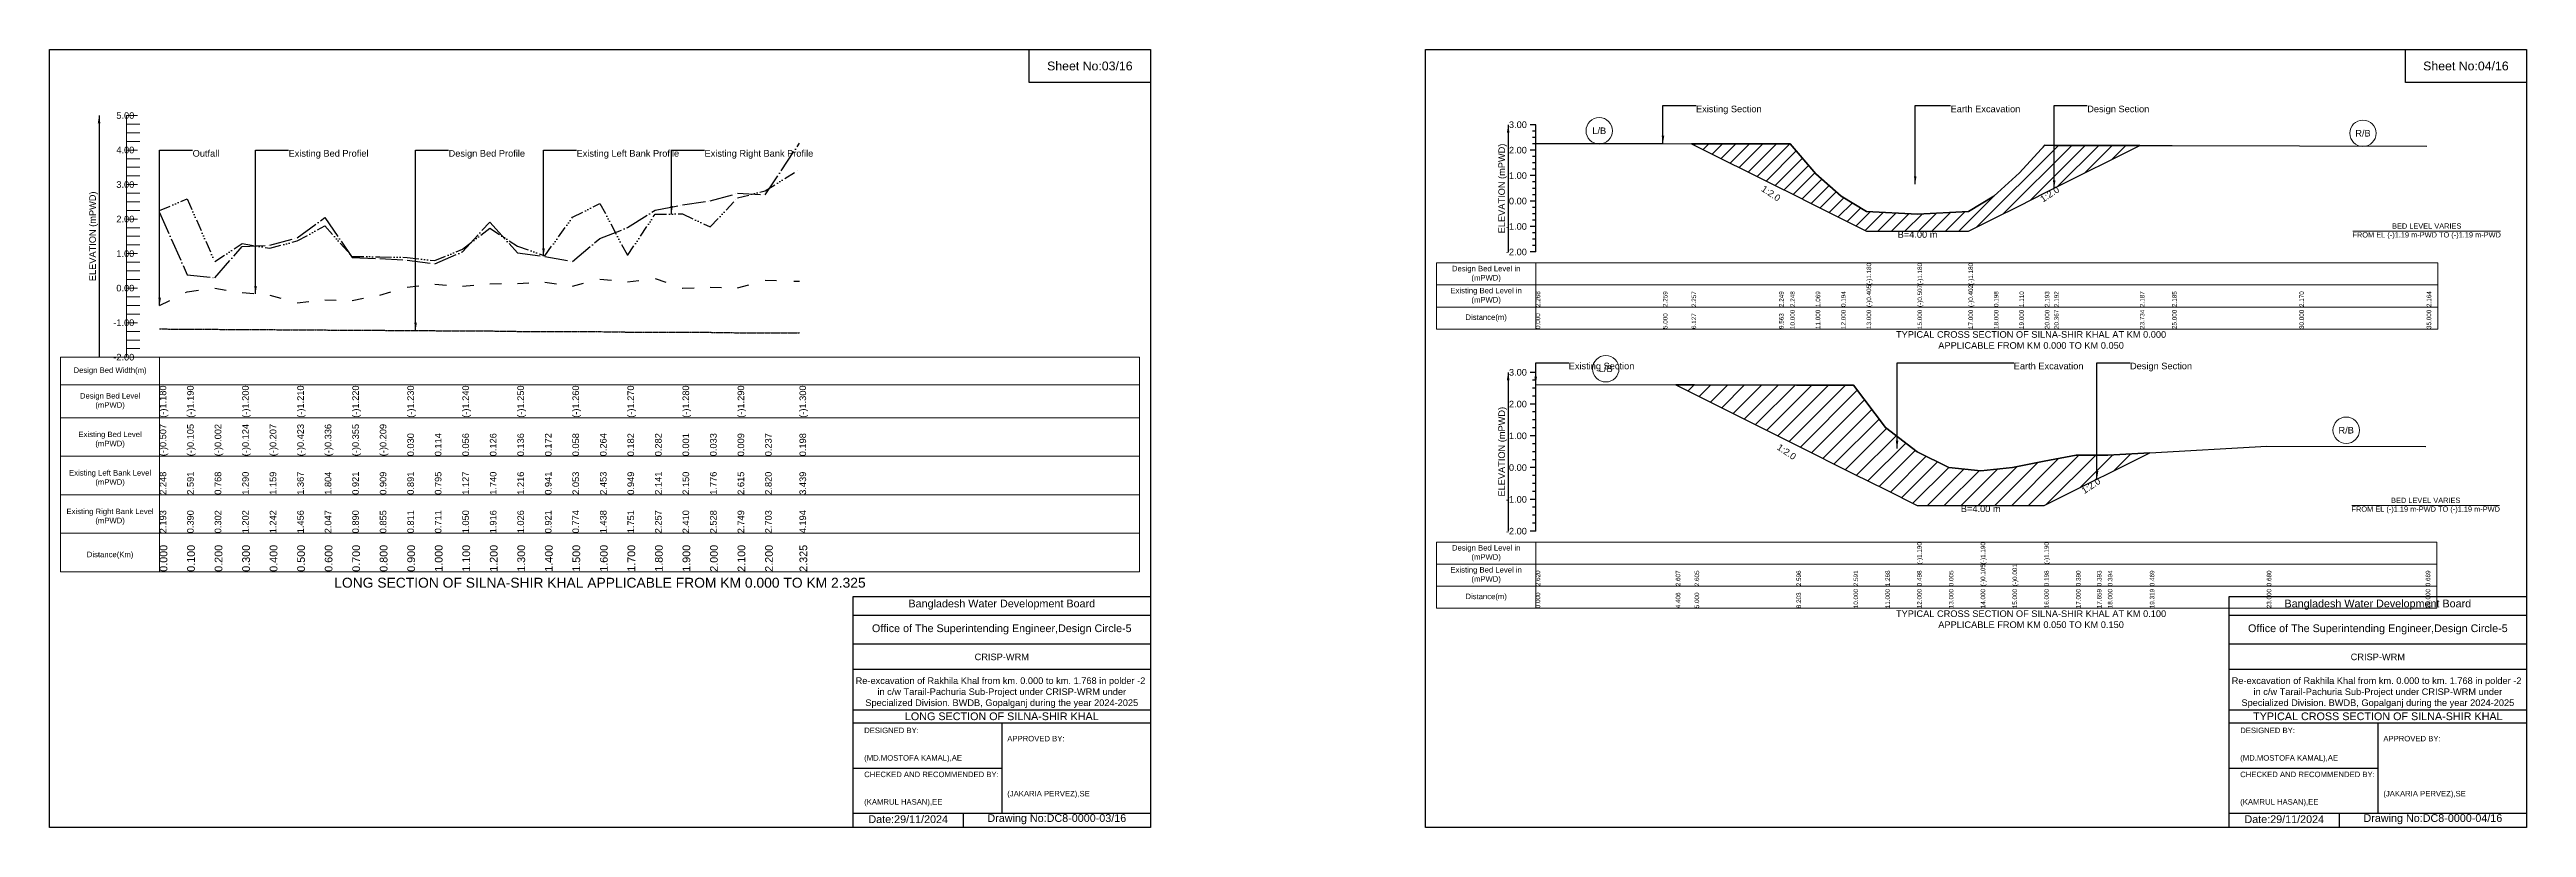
# Model space of a CAD drawing. Header units: inches. Extents: x 91000 to 258000, y -5656 to 0.
# Drawn here: x 120000 to 138000, y -5656 to 0 of the extents above; entities that cross this region are included whole.
import ezdxf

# ---------------------------------------------------------------- set-up
doc = ezdxf.new("R2010")
doc.units = ezdxf.units.IN
doc.header["$LTSCALE"] = 7
doc.header["$MEASUREMENT"] = 0
for name, pattern in [('ACAD_ISO03W100', [30, 12, -18]), ('ACAD_ISO04W100', [30, 24, -3, 0, -3]), ('ACAD_ISO14W100', [24, 12, -3, 0, -3, 0, -3, 0, -3]), ('CENTER', [2, 1.25, -0.25, 0.25, -0.25])]:
    doc.linetypes.add(name, pattern=pattern)
for name, color, linetype, lineweight in [('Cross section Data Border', 7, 'Continuous', 9), ('Cross Section Labels', 7, 'Continuous', 9), ('Design Bed Level Long Section', 7, 'CENTER', 25), ('Existing Bed Level for Long Section', 7, 'ACAD_ISO03W100', 25), ('Existing Left Bank of Long section', 7, 'ACAD_ISO04W100', 25), ('Existing Right Bank of Long Section', 7, 'ACAD_ISO14W100', 25), ('Existing_Bed_Level for Xsection', 7, 'Continuous', 25), ('Long Section Border', 7, 'Continuous', 9), ('Long Section Labels', 7, 'Continuous', 9), ('Vscale for Long Section', 7, 'Continuous', 9)]:
    doc.layers.add(name, color=color, linetype=linetype, lineweight=lineweight)
doc.styles.get("Standard").update_dxf_attribs({"font": 'arial.ttf'})
doc.dimstyles.get("Standard").update_dxf_attribs({"dimtxt": 0.18, "dimasz": 0.18, "dimexe": 0.18, "dimexo": 0.0625, "dimgap": 0.09, "dimtad": 0, "dimtih": 1, "dimtoh": 1, "dimdec": 4, "dimzin": 0, "dimdsep": 46, "dimtxsty": 'Standard', "dimcen": 0.09, "dimadec": 0, "dimazin": 0, "dimtfac": 1, "dimtdec": 4, "dimtofl": 0, "dimtmove": 0, "dimatfit": 3, "dimfxl": 1, "dimtolj": 1, "dimtzin": 0, "dimarcsym": 0})

msp = doc.modelspace()

# ---------------------------------------------------------------- hatches: boundary and pattern name
at = {"layer": 'Existing_Bed_Level for Xsection'}
h = msp.add_hatch(dxfattribs=at)
h.set_pattern_fill('ANSI31', color=256, scale=555, style=0)
h.paths.add_polyline_path([(131933, -685), (132569, -1003), (132650, -1043), (132835, -1136), (133020, -1228), (133205, -1321), (133575, -1321), (133945, -1321), (134130, -1228), (134315, -1136), (134500, -1043), (134568, -1009), (135191, -698), (134568, -697), (134500, -696), (134315, -897), (134130, -1066), (133945, -1177), (133575, -1196), (133205, -1177), (133020, -1066), (132835, -904), (132650, -686), (132569, -686)])
h = msp.add_hatch(dxfattribs=at)
h.set_pattern_fill('ANSI31', color=256, scale=693, style=0)
h.paths.add_polyline_path([(131818, -2438), (131955, -2506), (132695, -2876), (133110, -3084), (133341, -3199), (133572, -3315), (133803, -3315), (134034, -3315), (134265, -3315), (134496, -3315), (134727, -3199), (134879, -3123), (134958, -3084), (135263, -2931), (134958, -2949), (134879, -2949), (134727, -2950), (134496, -2994), (134265, -3040), (134034, -3064), (133803, -3039), (133572, -2925), (133341, -2747), (133110, -2441), (132695, -2440), (131955, -2438)])

# ---------------------------------------------------------------- linework, layer by layer
for points in [[(120000, 0), (128000, 0), (128000, -5656), (120000, -5656)], [(127120, 0), (128000, 0), (128000, -240), (127120, -240)], [(130000, 0), (138000, 0), (138000, -5656), (130000, -5656)], [(137120, 0), (138000, 0), (138000, -240), (137120, -240)]]:
    msp.add_lwpolyline(points, close=True)
for points in [[(125840, -5656), (125840, -3976), (128000, -3976)], [(125840, -4112), (128000, -4112)], [(135840, -5656), (135840, -3976), (138000, -3976)], [(135840, -4112), (138000, -4112)], [(125840, -4320), (128000, -4320)], [(135840, -4320), (138000, -4320)], [(125840, -4504), (128000, -4504)], [(135840, -4504), (138000, -4504)], [(125840, -4800), (128000, -4800)], [(135840, -4800), (138000, -4800)], [(125840, -4896), (128000, -4896)], [(126920, -4896), (126920, -5552)], [(135840, -4896), (138000, -4896)], [(136920, -4896), (136920, -5552)], [(125840, -5224), (126920, -5224)], [(135840, -5224), (136920, -5224)], [(125840, -5552), (128000, -5552)], [(126640, -5552), (126640, -5656)], [(135840, -5552), (138000, -5552)], [(136640, -5552), (136640, -5656)]]:
    msp.add_lwpolyline(points)
at = {"layer": 'Cross section Data Border'}
for points in [[(130080, -1552), (137355, -1552), (137355, -2032), (130080, -2032)], [(130080, -3582), (137348, -3582), (137348, -4062), (130080, -4062)]]:
    msp.add_lwpolyline(points, close=True, dxfattribs=at)
for points in [[(130800, -1552), (130800, -2032)], [(130080, -1712), (137355, -1712)], [(130080, -1872), (137355, -1872)], [(130800, -3582), (130800, -4062)], [(130080, -3742), (137348, -3742)], [(130080, -3902), (137348, -3902)]]:
    msp.add_lwpolyline(points, dxfattribs=at)
at = {"layer": 'Cross Section Labels'}
for points in [[(136739, -1321), (137811, -1321)], [(136732, -3315), (137804, -3315)]]:
    msp.add_lwpolyline(points, dxfattribs=at)
for centre in [(131262, -591), (136812, -609), (131309, -2321), (136690, -2768)]:
    msp.add_circle(centre, 96, dxfattribs=at)
at = {"layer": 'Design Bed Level Long Section'}
msp.add_lwpolyline([(120800, -2031), (121000, -2034), (121200, -2034), (121400, -2036), (121600, -2036), (121800, -2039), (122000, -2039), (122200, -2041), (122400, -2041), (122600, -2044), (122800, -2044), (123000, -2046), (123200, -2046), (123400, -2049), (123600, -2049), (123800, -2051), (124000, -2051), (124200, -2054), (124400, -2054), (124600, -2056), (124800, -2056), (125000, -2059), (125200, -2059), (125450, -2061)], dxfattribs=at)
at = {"layer": 'Existing Bed Level for Long Section'}
msp.add_lwpolyline([(120800, -1862), (121000, -1761), (121200, -1736), (121400, -1766), (121600, -1787), (121800, -1841), (122000, -1819), (122200, -1824), (122400, -1787), (122600, -1727), (122800, -1706), (123000, -1721), (123200, -1703), (123400, -1701), (123600, -1692), (123800, -1720), (124000, -1669), (124200, -1689), (124400, -1664), (124600, -1735), (124800, -1727), (125000, -1733), (125200, -1676), (125450, -1685)], dxfattribs=at)
at = {"layer": 'Existing Left Bank of Long section'}
msp.add_lwpolyline([(120800, -1185), (121000, -1637), (121200, -1659), (121400, -1433), (121600, -1423), (121800, -1370), (122000, -1221), (122200, -1512), (122400, -1520), (122600, -1531), (122800, -1557), (123000, -1471), (123200, -1254), (123400, -1477), (123600, -1504), (123800, -1541), (124000, -1374), (124200, -1295), (124400, -1168), (124600, -1130), (124800, -1100), (125000, -1045), (125200, -1057), (125450, -682)], dxfattribs=at)
at = {"layer": 'Existing Right Bank of Long Section'}
msp.add_lwpolyline([(120800, -1171), (121000, -1085), (121200, -1542), (121400, -1411), (121600, -1444), (121800, -1392), (122000, -1282), (122200, -1504), (122400, -1507), (122600, -1511), (122800, -1535), (123000, -1452), (123200, -1298), (123400, -1430), (123600, -1499), (123800, -1220), (124000, -1119), (124200, -1497), (124400, -1198), (124600, -1195), (124800, -1289), (125000, -1079), (125200, -1027), (125450, -872)], dxfattribs=at)
at = {"layer": 'Existing_Bed_Level for Xsection'}
for points in [[(130800, -547), (130760, -547)], [(130800, -593), (130776, -593)], [(130800, -640), (130776, -640)], [(130800, -686), (130776, -686)], [(130800, -1472), (130800, -1287), (130800, -1102), (130800, -917), (130800, -732), (130800, -547)], [(130800, -683), (131725, -684), (131933, -685), (132569, -686), (132650, -686), (132835, -904), (133020, -1066), (133205, -1177), (133205, -1177), (133575, -1196), (133575, -1196), (133945, -1177), (133945, -1177), (134130, -1066), (134315, -897), (134500, -696), (134568, -697), (135191, -698), (135425, -698), (136350, -701), (137275, -702)], [(130800, -732), (130760, -732)], [(130800, -778), (130776, -778)], [(130800, -825), (130776, -825)], [(130800, -871), (130776, -871)], [(130800, -917), (130760, -917)], [(130800, -963), (130776, -963)], [(130800, -1010), (130776, -1010)], [(130800, -1056), (130776, -1056)], [(130800, -1102), (130760, -1102)], [(130800, -1148), (130776, -1148)], [(130800, -1195), (130776, -1195)], [(130800, -1241), (130776, -1241)], [(130800, -1287), (130760, -1287)], [(130800, -1333), (130776, -1333)], [(130800, -1380), (130776, -1380)], [(130800, -1426), (130776, -1426)], [(130800, -1472), (130760, -1472)], [(130800, -2347), (130760, -2347)], [(130800, -2404), (130776, -2404)], [(130800, -2462), (130776, -2462)], [(130800, -2520), (130776, -2520)], [(130800, -3502), (130800, -3271), (130800, -3040), (130800, -2809), (130800, -2578), (130800, -2347)], [(130800, -2435), (131818, -2438), (131955, -2438), (132695, -2440), (133110, -2441), (133341, -2747), (133572, -2925), (133572, -2925), (133803, -3039), (134034, -3064), (134034, -3064), (134265, -3040), (134496, -2994), (134496, -2994), (134727, -2950), (134879, -2949), (134958, -2949), (135263, -2931), (136113, -2883), (137268, -2885)], [(130800, -2578), (130760, -2578)], [(130800, -2635), (130776, -2635)], [(130800, -2693), (130776, -2693)], [(130800, -2809), (130760, -2809)], [(130800, -2751), (130776, -2751)], [(130800, -2866), (130776, -2866)], [(130800, -3040), (130760, -3040)], [(130800, -2924), (130776, -2924)], [(130800, -2982), (130776, -2982)], [(130800, -3097), (130776, -3097)], [(130800, -3155), (130776, -3155)], [(130800, -3213), (130776, -3213)], [(130800, -3271), (130760, -3271)], [(130800, -3328), (130776, -3328)], [(130800, -3386), (130776, -3386)], [(130800, -3502), (130760, -3502)], [(130800, -3444), (130776, -3444)]]:
    msp.add_lwpolyline(points, dxfattribs=at)
for points in [[(131933, -685), (131933, -685), (132569, -1003), (132650, -1043), (132835, -1136), (133020, -1228), (133205, -1321), (133205, -1321), (133575, -1321), (133575, -1321), (133945, -1321), (133945, -1321), (134130, -1228), (134315, -1136), (134500, -1043), (134568, -1009), (135191, -698), (135191, -698), (135191, -698), (134568, -697), (134500, -696), (134315, -897), (134130, -1066), (133945, -1177), (133945, -1177), (133575, -1196), (133575, -1196), (133205, -1177), (133205, -1177), (133020, -1066), (132835, -904), (132650, -686), (132569, -686), (131933, -685)], [(131818, -2438), (131955, -2506), (132695, -2876), (133110, -3084), (133341, -3199), (133572, -3315), (133572, -3315), (133803, -3315), (134034, -3315), (134034, -3315), (134265, -3315), (134496, -3315), (134496, -3315), (134727, -3199), (134879, -3123), (134958, -3084), (135263, -2931), (135263, -2931), (135263, -2931), (134958, -2949), (134879, -2949), (134727, -2950), (134496, -2994), (134496, -2994), (134265, -3040), (134034, -3064), (134034, -3064), (133803, -3039), (133572, -2925), (133572, -2925), (133341, -2747), (133110, -2441), (132695, -2440), (131955, -2438)]]:
    msp.add_lwpolyline(points, close=True, dxfattribs=at)
at = {"layer": 'Long Section Border'}
msp.add_lwpolyline([(120080, -2237), (127920, -2237), (127920, -3797), (120080, -3797)], close=True, dxfattribs=at)
for points in [[(120800, -2237), (120800, -3797)], [(120080, -2437), (127920, -2437)], [(120080, -2677), (127920, -2677)], [(120080, -2957), (127920, -2957)], [(120080, -3237), (127920, -3237)], [(120080, -3517), (127920, -3517)]]:
    msp.add_lwpolyline(points, dxfattribs=at)
at = {"layer": 'Vscale for Long Section'}
for points in [[(120560, -2237), (120560, -1986), (120560, -1735), (120560, -1484), (120560, -1233), (120560, -982), (120560, -731), (120560, -480)], [(120560, -480), (120640, -480)], [(120560, -543), (120656, -543)], [(120560, -606), (120656, -606)], [(120560, -668), (120656, -668)], [(120560, -731), (120640, -731)], [(120560, -794), (120656, -794)], [(120560, -856), (120656, -856)], [(120560, -919), (120656, -919)], [(120560, -982), (120640, -982)], [(120560, -1045), (120656, -1045)], [(120560, -1108), (120656, -1108)], [(120560, -1170), (120656, -1170)], [(120560, -1233), (120640, -1233)], [(120560, -1296), (120656, -1296)], [(120560, -1358), (120656, -1358)], [(120560, -1421), (120656, -1421)], [(120560, -1484), (120640, -1484)], [(120560, -1547), (120656, -1547)], [(120560, -1610), (120656, -1610)], [(120560, -1672), (120656, -1672)], [(120560, -1735), (120640, -1735)], [(120560, -1798), (120656, -1798)], [(120560, -1860), (120656, -1860)], [(120560, -1923), (120656, -1923)], [(120560, -1986), (120640, -1986)], [(120560, -2049), (120656, -2049)], [(120560, -2112), (120656, -2112)], [(120560, -2174), (120656, -2174)], [(120560, -2237), (120640, -2237)]]:
    msp.add_lwpolyline(points, dxfattribs=at)

# ---------------------------------------------------------------- texts
at = {"attachment_point": 5}
for s, insert, char_height in [('Sheet No:03/16', (127560, -120), 64), ('Sheet No:04/16', (137560, -120), 64), ('Bangladesh Water Development Board', (126920, -4036), 56), ('Bangladesh Water Development Board', (136920, -4036), 56), ('Office of The Superintending Engineer,Design Circle-5', (126920, -4216), 56), ('Office of The Superintending Engineer,Design Circle-5', (136920, -4216), 56)]:
    msp.add_mtext(s, dxfattribs=dict(at, insert=insert, char_height=char_height))
for s, insert, char_height, width, attachment_point in [('CRISP-WRM', (126920, -4416), 48, 2240, 5), ('CRISP-WRM', (136920, -4416), 48, 2240, 5), ('Re-excavation of Rakhila Khal from km. 0.000 to km. 1.768 in polder -2  in c/w Tarail-Pachuria Sub-Project under CRISP-WRM under Specialized Division. BWDB, Gopalganj during the year 2024-2025', (126920, -4676), 48, 2160, 5), ('Re-excavation of Rakhila Khal from km. 0.000 to km. 1.768 in polder -2  in c/w Tarail-Pachuria Sub-Project under CRISP-WRM under Specialized Division. BWDB, Gopalganj during the year 2024-2025', (136920, -4676), 48, 2160, 5), ('LONG SECTION OF SILNA-SHIR KHAL', (126920, -4848), 56, 2240, 5), ('TYPICAL CROSS SECTION OF SILNA-SHIR KHAL', (136920, -4848), 56, 2240, 5), ('DESIGNED BY:^J^J^J(MD.MOSTOFA KAMAL),AE', (125920, -5056), 40, 1120, 4), ('APPROVED BY:^J^J^J^J^J^J(JAKARIA PERVEZ),SE', (126960, -5216), 40, 1120, 4), ('DESIGNED BY:^J^J^J(MD.MOSTOFA KAMAL),AE', (135920, -5056), 40, 1120, 4), ('APPROVED BY:^J^J^J^J^J^J(JAKARIA PERVEZ),SE', (136960, -5216), 40, 1120, 4), ('CHECKED AND RECOMMENDED BY:^J^J^J(KAMRUL HASAN),EE', (125920, -5376), 40, 1120, 4), ('CHECKED AND RECOMMENDED BY:^J^J^J(KAMRUL HASAN),EE', (135920, -5376), 40, 1120, 4), ('Date:29/11/2024', (126240, -5596), 56, 1120, 5), ('Drawing No:DC8-0000-03/16', (127320, -5596), 56, 1760, 5), ('Date:29/11/2024', (136240, -5596), 56, 1120, 5), ('Drawing No:DC8-0000-04/16', (137320, -5596), 56, 1760, 5)]:
    msp.add_mtext(s, dxfattribs=dict(insert=insert, char_height=char_height, width=width, attachment_point=attachment_point))
at = {"layer": 'Cross section Data Border', "char_height": 40, "width": 640, "attachment_point": 5}
for s, insert in [('Design Bed Level in (mPWD)', (130440, -1632)), ('Existing Bed Level in (mPWD)', (130440, -1792)), ('Distance(m)', (130440, -1952)), ('Existing Bed Level in (mPWD)', (130440, -3822)), ('Design Bed Level in (mPWD)', (130440, -3662)), ('Distance(m)', (130440, -3982))]:
    msp.add_mtext(s, dxfattribs=dict(at, insert=insert))
at = {"layer": 'Cross Section Labels'}
for s, insert, char_height, attachment_point in [('Existing Section', (131965, -408), 48, 1), ('Earth Excavation', (133815, -408), 48, 1), ('Design Section', (134808, -408), 48, 1), ('L/B', (131262, -591), 48, 5), ('R/B', (136812, -609), 48, 5), ('B=4.00 m', (133575, -1321), 48, 2), ('BED LEVEL VARIES ^JFROM EL (-)1.19 m-PWD TO (-)1.19 m-PWD', (137275, -1321), 38.4, 5), ('TYPICAL CROSS SECTION OF SILNA-SHIR KHAL AT KM 0.000^JAPPLICABLE FROM KM 0.000 TO KM 0.050', (134400, -2112), 48, 5), ('Existing Section', (131040, -2277), 48, 1), ('L/B', (131309, -2321), 48, 5), ('Earth Excavation', (134274, -2277), 48, 1), ('Design Section', (135119, -2277), 48, 1), ('R/B', (136690, -2768), 48, 5), ('B=4.00 m', (134034, -3315), 48, 2), ('BED LEVEL VARIES ^JFROM EL (-)1.19 m-PWD TO (-)1.19 m-PWD', (137268, -3315), 38.4, 5), ('TYPICAL CROSS SECTION OF SILNA-SHIR KHAL AT KM 0.100^JAPPLICABLE FROM KM 0.050 TO KM 0.150', (134400, -4142), 48, 5)]:
    msp.add_mtext(s, dxfattribs=dict(at, insert=insert, char_height=char_height, attachment_point=attachment_point))
at = {"layer": 'Cross Section Labels', "char_height": 48, "attachment_point": 2}
for insert, rotation in [((132523, -1026), 326.3099), ((134522, -1032), 33.6901), ((132637, -2905), 326.3099), ((134822, -3152), 33.6901)]:
    msp.add_mtext('1:2.0', dxfattribs=dict(at, insert=insert, rotation=rotation))
at = {"layer": 'Existing_Bed_Level for Xsection', "char_height": 48, "attachment_point": 6}
for s, insert in [('3.00', (130736, -547)), ('2.00', (130736, -732)), ('1.00', (130736, -917)), ('0.00', (130736, -1102)), ('-1.00', (130736, -1287)), ('-2.00', (130736, -1472)), ('3.00', (130736, -2347)), ('2.00', (130736, -2578)), ('1.00', (130736, -2809)), ('0.00', (130736, -3040)), ('-1.00', (130736, -3271)), ('-2.00', (130736, -3502))]:
    msp.add_mtext(s, dxfattribs=dict(at, insert=insert))
at = {"layer": 'Existing_Bed_Level for Xsection', "rotation": 90}
for s, insert, char_height, attachment_point in [('ELEVATION (mPWD)', (130560, -1010), 48, 5), ('(-)1.180', (133205, -1712), 32.8, 1), ('(-)1.180', (133575, -1712), 32.8, 1), ('(-)1.180', (133945, -1712), 32.8, 1), ('2.268', (130800, -1872), 32.8, 1), ('2.259', (131725, -1872), 32.8, 1), ('2.257', (131933, -1872), 32.8, 1), ('2.249', (132569, -1872), 32.8, 1), ('2.248', (132650, -1872), 32.8, 1), ('1.069', (132835, -1872), 32.8, 1), ('0.194', (133020, -1872), 32.8, 1), ('(-)0.405', (133205, -1872), 32.8, 1), ('(-)0.507', (133575, -1872), 32.8, 1), ('(-)0.402', (133945, -1872), 32.8, 1), ('0.198', (134130, -1872), 32.8, 1), ('1.110', (134315, -1872), 32.8, 1), ('2.193', (134500, -1872), 32.8, 1), ('2.192', (134568, -1872), 32.8, 1), ('2.187', (135191, -1872), 32.8, 1), ('2.185', (135425, -1872), 32.8, 1), ('2.170', (136350, -1872), 32.8, 1), ('2.164', (137275, -1872), 32.8, 1), ('0.000', (130800, -2032), 32.8, 1), ('5.000', (131725, -2032), 32.8, 1), ('6.127', (131933, -2032), 32.8, 1), ('9.563', (132569, -2032), 32.8, 1), ('10.000', (132650, -2032), 32.8, 1), ('11.000', (132835, -2032), 32.8, 1), ('12.000', (133020, -2032), 32.8, 1), ('13.000', (133205, -2032), 32.8, 1), ('15.000', (133575, -2032), 32.8, 1), ('17.000', (133945, -2032), 32.8, 1), ('18.000', (134130, -2032), 32.8, 1), ('19.000', (134315, -2032), 32.8, 1), ('20.000', (134500, -2032), 32.8, 1), ('20.367', (134568, -2032), 32.8, 1), ('23.734', (135191, -2032), 32.8, 1), ('25.000', (135425, -2032), 32.8, 1), ('30.000', (136350, -2032), 32.8, 1), ('35.000', (137275, -2032), 32.8, 1), ('ELEVATION (mPWD)', (130560, -2924), 48, 5), ('(-)1.190', (133572, -3742), 32.8, 1), ('(-)1.190', (134034, -3742), 32.8, 1), ('(-)1.190', (134496, -3742), 32.8, 1), ('(-)0.105', (134034, -3902), 32.8, 1), ('(-)0.001', (134265, -3902), 32.8, 1), ('2.620', (130800, -3902), 32.8, 1), ('0.000', (130800, -4062), 32.8, 1), ('2.607', (131818, -3902), 32.8, 1), ('4.406', (131818, -4062), 32.8, 1), ('2.605', (131955, -3902), 32.8, 1), ('5.000', (131955, -4062), 32.8, 1), ('2.596', (132695, -3902), 32.8, 1), ('8.203', (132695, -4062), 32.8, 1), ('2.591', (133110, -3902), 32.8, 1), ('10.000', (133110, -4062), 32.8, 1), ('1.268', (133341, -3902), 32.8, 1), ('11.000', (133341, -4062), 32.8, 1), ('0.498', (133572, -3902), 32.8, 1), ('12.000', (133572, -4062), 32.8, 1), ('0.005', (133803, -3902), 32.8, 1), ('13.000', (133803, -4062), 32.8, 1), ('14.000', (134034, -4062), 32.8, 1), ('15.000', (134265, -4062), 32.8, 1), ('0.198', (134496, -3902), 32.8, 1), ('16.000', (134496, -4062), 32.8, 1), ('0.390', (134727, -3902), 32.8, 1), ('17.000', (134727, -4062), 32.8, 1), ('0.393', (134879, -3902), 32.8, 1), ('17.659', (134879, -4062), 32.8, 1), ('0.394', (134958, -3902), 32.8, 1), ('18.000', (134958, -4062), 32.8, 1), ('0.469', (135263, -3902), 32.8, 1), ('19.319', (135263, -4062), 32.8, 1), ('0.680', (136113, -3902), 32.8, 1), ('23.000', (136113, -4062), 32.8, 1), ('0.669', (137268, -3902), 32.8, 1), ('28.000', (137268, -4062), 32.8, 1)]:
    msp.add_mtext(s, dxfattribs=dict(at, insert=insert, char_height=char_height, attachment_point=attachment_point))
at = {"layer": 'Long Section Border', "attachment_point": 5}
for s, insert, char_height in [('Design Bed Width(m)', (120440, -2337), 40), ('Design Bed Level^J(mPWD)', (120440, -2557), 40), ('Existing Bed Level^J(mPWD)', (120440, -2837), 40), ('Existing Left Bank Level^J(mPWD)', (120440, -3117), 40), ('Existing Right Bank Level^J(mPWD)', (120440, -3397), 40), ('Distance(Km)', (120440, -3677), 40), ('LONG SECTION OF SILNA-SHIR KHAL APPLICABLE FROM KM 0.000 TO KM 2.325', (124000, -3877), 72)]:
    msp.add_mtext(s, dxfattribs=dict(at, insert=insert, char_height=char_height))
at = {"layer": 'Long Section Labels', "char_height": 48, "attachment_point": 1}
for s, insert in [('Outfall', (121040, -731)), ('Existing Bed Profiel', (121737, -731)), ('Design Bed Profile', (122900, -731)), ('Existing Left Bank Profile', (123830, -731)), ('Existing Right Bank Profile', (124760, -731))]:
    msp.add_mtext(s, dxfattribs=dict(at, insert=insert))
at = {"layer": 'Vscale for Long Section', "char_height": 48, "attachment_point": 6}
for s, insert in [('5.00', (120616, -480)), ('4.00', (120616, -731)), ('3.00', (120616, -982)), ('2.00', (120616, -1233)), ('1.00', (120616, -1484)), ('0.00', (120616, -1735)), ('-1.00', (120616, -1986)), ('-2.00', (120616, -2237))]:
    msp.add_mtext(s, dxfattribs=dict(at, insert=insert))
at = {"layer": 'Vscale for Long Section', "rotation": 90}
for s, insert, char_height, attachment_point in [('ELEVATION (mPWD)', (120320, -1358), 48, 5), ('(-)1.180', (120800, -2677), 48, 1), ('(-)1.190', (121000, -2677), 48, 1), ('(-)1.190', (121000, -2677), 48, 1), ('(-)1.200', (121400, -2677), 48, 1), ('(-)1.200', (121400, -2677), 48, 1), ('(-)1.210', (121800, -2677), 48, 1), ('(-)1.210', (121800, -2677), 48, 1), ('(-)1.220', (122200, -2677), 48, 1), ('(-)1.220', (122200, -2677), 48, 1), ('(-)1.230', (122600, -2677), 48, 1), ('(-)1.230', (122600, -2677), 48, 1), ('(-)1.240', (123000, -2677), 48, 1), ('(-)1.240', (123000, -2677), 48, 1), ('(-)1.250', (123400, -2677), 48, 1), ('(-)1.250', (123400, -2677), 48, 1), ('(-)1.260', (123800, -2677), 48, 1), ('(-)1.260', (123800, -2677), 48, 1), ('(-)1.270', (124200, -2677), 48, 1), ('(-)1.270', (124200, -2677), 48, 1), ('(-)1.280', (124600, -2677), 48, 1), ('(-)1.280', (124600, -2677), 48, 1), ('(-)1.290', (125000, -2677), 48, 1), ('(-)1.290', (125000, -2677), 48, 1), ('(-)1.300', (125450, -2677), 48, 1), ('(-)0.507', (120800, -2957), 48, 1), ('(-)0.105', (121000, -2957), 48, 1), ('(-)0.002', (121200, -2957), 48, 1), ('(-)0.124', (121400, -2957), 48, 1), ('(-)0.207', (121600, -2957), 48, 1), ('(-)0.423', (121800, -2957), 48, 1), ('(-)0.336', (122000, -2957), 48, 1), ('(-)0.355', (122200, -2957), 48, 1), ('(-)0.209', (122400, -2957), 48, 1), ('0.030', (122600, -2957), 48, 1), ('0.114', (122800, -2957), 48, 1), ('0.056', (123000, -2957), 48, 1), ('0.126', (123200, -2957), 48, 1), ('0.136', (123400, -2957), 48, 1), ('0.172', (123600, -2957), 48, 1), ('0.058', (123800, -2957), 48, 1), ('0.264', (124000, -2957), 48, 1), ('0.182', (124200, -2957), 48, 1), ('0.282', (124400, -2957), 48, 1), ('0.001', (124600, -2957), 48, 1), ('0.033', (124800, -2957), 48, 1), ('0.009', (125000, -2957), 48, 1), ('0.237', (125200, -2957), 48, 1), ('0.198', (125450, -2957), 48, 1), ('2.248', (120800, -3237), 48, 1), ('2.591', (121000, -3237), 48, 1), ('0.768', (121200, -3237), 48, 1), ('1.290', (121400, -3237), 48, 1), ('1.159', (121600, -3237), 48, 1), ('1.367', (121800, -3237), 48, 1), ('1.804', (122000, -3237), 48, 1), ('0.921', (122200, -3237), 48, 1), ('0.909', (122400, -3237), 48, 1), ('0.891', (122600, -3237), 48, 1), ('0.795', (122800, -3237), 48, 1), ('1.127', (123000, -3237), 48, 1), ('1.740', (123200, -3237), 48, 1), ('1.216', (123400, -3237), 48, 1), ('0.941', (123600, -3237), 48, 1), ('2.053', (123800, -3237), 48, 1), ('2.453', (124000, -3237), 48, 1), ('0.949', (124200, -3237), 48, 1), ('2.141', (124400, -3237), 48, 1), ('2.150', (124600, -3237), 48, 1), ('1.776', (124800, -3237), 48, 1), ('2.615', (125000, -3237), 48, 1), ('2.820', (125200, -3237), 48, 1), ('3.439', (125450, -3237), 48, 1), ('2.193', (120800, -3517), 48, 1), ('0.390', (121000, -3517), 48, 1), ('0.302', (121200, -3517), 48, 1), ('1.202', (121400, -3517), 48, 1), ('1.242', (121600, -3517), 48, 1), ('1.456', (121800, -3517), 48, 1), ('2.047', (122000, -3517), 48, 1), ('0.890', (122200, -3517), 48, 1), ('0.855', (122400, -3517), 48, 1), ('0.811', (122600, -3517), 48, 1), ('0.711', (122800, -3517), 48, 1), ('1.050', (123000, -3517), 48, 1), ('1.916', (123200, -3517), 48, 1), ('1.026', (123400, -3517), 48, 1), ('0.921', (123600, -3517), 48, 1), ('0.774', (123800, -3517), 48, 1), ('1.438', (124000, -3517), 48, 1), ('1.751', (124200, -3517), 48, 1), ('2.257', (124400, -3517), 48, 1), ('2.410', (124600, -3517), 48, 1), ('2.528', (124800, -3517), 48, 1), ('2.749', (125000, -3517), 48, 1), ('2.703', (125200, -3517), 48, 1), ('4.194', (125450, -3517), 48, 1), ('0.000', (120800, -3797), 56, 1), ('0.100', (121000, -3797), 56, 1), ('0.200', (121200, -3797), 56, 1), ('0.300', (121400, -3797), 56, 1), ('0.400', (121600, -3797), 56, 1), ('0.500', (121800, -3797), 56, 1), ('0.600', (122000, -3797), 56, 1), ('0.700', (122200, -3797), 56, 1), ('0.800', (122400, -3797), 56, 1), ('0.900', (122600, -3797), 56, 1), ('1.000', (122800, -3797), 56, 1), ('1.100', (123000, -3797), 56, 1), ('1.200', (123200, -3797), 56, 1), ('1.300', (123400, -3797), 56, 1), ('1.400', (123600, -3797), 56, 1), ('1.500', (123800, -3797), 56, 1), ('1.600', (124000, -3797), 56, 1), ('1.700', (124200, -3797), 56, 1), ('1.800', (124400, -3797), 56, 1), ('1.900', (124600, -3797), 56, 1), ('2.000', (124800, -3797), 56, 1), ('2.100', (125000, -3797), 56, 1), ('2.200', (125200, -3797), 56, 1), ('2.325', (125450, -3797), 56, 1)]:
    msp.add_mtext(s, dxfattribs=dict(at, insert=insert, char_height=char_height, attachment_point=attachment_point))

# ---------------------------------------------------------------- leaders
at = {"layer": 'Cross Section Labels', "annotation_type": 0, "has_hookline": 1, "hookline_direction": 0}
for points, text_width in [([(131725, -684), (131725, -408), (131965, -408)], 467), ([(133558, -979), (133558, -408), (133815, -408)], 497), ([(134568, -1009), (134568, -408), (134808, -408)], 441), ([(130800, -2435), (130800, -2277), (131040, -2277)], 467), ([(133426, -2901), (133426, -2277), (134274, -2277)], 497), ([(134879, -3123), (134879, -2277), (135119, -2277)], 441)]:
    msp.add_leader(points, dimstyle='Standard', override={"dimasz": 57.6}, dxfattribs=dict(at, text_width=text_width))
at = {"layer": 'Existing_Bed_Level for Xsection'}
for points in [[(130600, -547), (130600, -1472)], [(130600, -2347), (130600, -3502)]]:
    msp.add_leader(points, dimstyle='Standard', override={"dimasz": 57.6}, dxfattribs=at)
at = {"layer": 'Long Section Labels', "annotation_type": 0, "has_hookline": 1, "hookline_direction": 0}
for points, text_width in [([(120800, -1862), (120800, -731), (121040, -731)], 186), ([(121497, -1776), (121497, -731), (121737, -731)], 571), ([(122660, -2044), (122660, -731), (122900, -731)], 547), ([(123590, -1503), (123590, -731), (123830, -731)], 737), ([(124520, -1196), (124520, -731), (124760, -731)], 782)]:
    msp.add_leader(points, dimstyle='Standard', override={"dimasz": 57.6}, dxfattribs=dict(at, text_width=text_width))
at = {"layer": 'Vscale for Long Section'}
msp.add_leader([(120360, -480), (120360, -2237)], dimstyle='Standard', override={"dimasz": 57.6}, dxfattribs=at)

doc.saveas('drawing.dxf')
